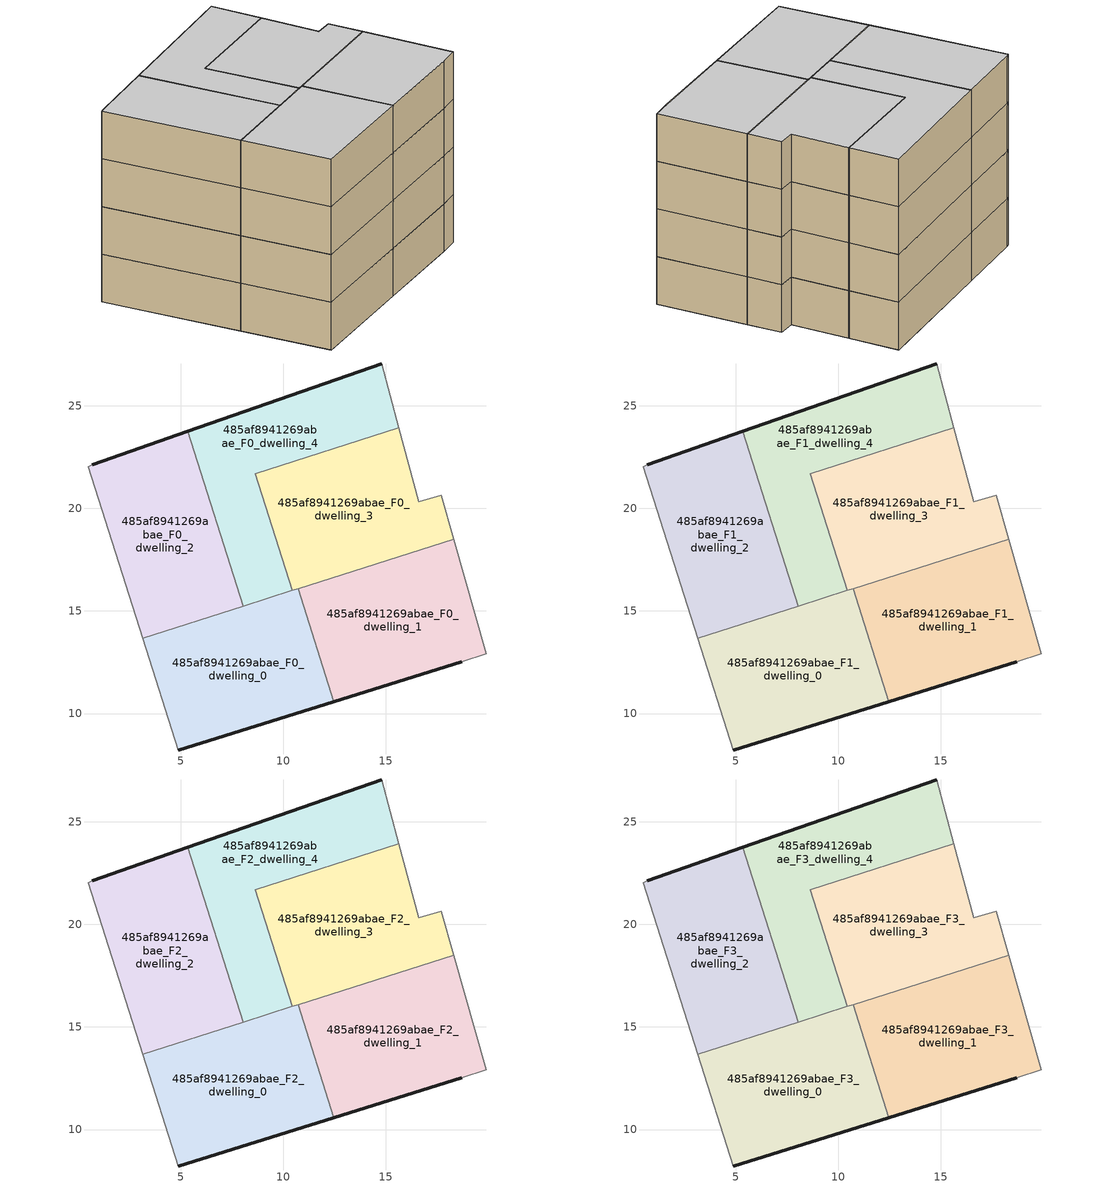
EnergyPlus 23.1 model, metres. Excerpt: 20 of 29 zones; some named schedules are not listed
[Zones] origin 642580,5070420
485af8941269abae_F0_dwelling_0
 floor ground (EU_floor_Construction): 12.47,10.58 10.72,16.08 3.15,13.67 4.89,8.22 z0
 wall outside (EU_wall_Construction): 12.47,10.58 4.89,8.22 z0:3
 wall adiabatic (EU_wall_Construction): 4.89,8.22 3.15,13.67 z0:3
 wall to 485af8941269abae_F0_dwelling_1 (EU_wall_Construction): 10.72,16.08 12.47,10.58 z0:3
 wall to 485af8941269abae_F0_dwelling_2 (EU_wall_Construction): 3.15,13.67 8.06,15.24 z0:3
 wall to 485af8941269abae_F0_dwelling_4 (EU_wall_Construction): 8.06,15.24 10.44,16 z0:3
 wall to 485af8941269abae_F0_dwelling_3 (EU_wall_Construction): 10.44,16 10.72,16.09 z0:3
485af8941269abae_F0_dwelling_1
 floor ground (EU_floor_Construction): 18.7,12.52 19.9,12.92 18.31,18.5 10.72,16.08 12.47,10.58 z0
 wall outside (EU_wall_Construction): 18.7,12.52 12.47,10.58 z0:3
 wall adiabatic (EU_wall_Construction): 18.31,18.5 19.9,12.92 18.7,12.52 z0:3
 wall to 485af8941269abae_F0_dwelling_3 (EU_wall_Construction): 10.72,16.08 18.31,18.5 z0:3
485af8941269abae_F0_dwelling_2
 floor ground (EU_floor_Construction): 8.06,15.24 5.35,23.75 0.69,22.13 0.49,22.03 3.15,13.67 z0
 wall outside (EU_wall_Construction): 0.69,22.13 5.35,23.75 z0:3
 wall adiabatic (EU_wall_Construction): 3.15,13.67 0.49,22.03 0.69,22.13 z0:3
 wall to 485af8941269abae_F0_dwelling_4 (EU_wall_Construction): 5.35,23.75 8.06,15.24 z0:3
485af8941269abae_F0_dwelling_3
 floor ground (EU_floor_Construction): 18.31,18.5 17.7,20.63 16.6,20.33 15.64,23.92 8.63,21.68 10.44,16 z0
 wall to 485af8941269abae_F0_dwelling_4 (EU_wall_Construction): 10.44,16 8.63,21.68 15.64,23.92 z0:3
 wall adiabatic (EU_wall_Construction): 15.64,23.92 16.6,20.33 17.7,20.63 18.31,18.5 z0:3
485af8941269abae_F0_dwelling_4
 floor ground (EU_floor_Construction): 10.44,16 8.63,21.68 15.64,23.92 14.8,27.03 5.35,23.75 8.06,15.24 z0
 wall outside (EU_wall_Construction): 5.35,23.75 14.8,27.03 z0:3
 wall adiabatic (EU_wall_Construction): 14.8,27.03 15.64,23.92 z0:3
485af8941269abae_F1_dwelling_0
 floor to 485af8941269abae_F0_dwelling_0 (EU_floor_Construction): 12.47,10.58 10.72,16.08 3.15,13.67 4.89,8.22 z3
 wall outside (EU_wall_Construction): 12.47,10.58 4.89,8.22 z3:6
 wall adiabatic (EU_wall_Construction): 4.89,8.22 3.15,13.67 z3:6
 wall to 485af8941269abae_F1_dwelling_1 (EU_wall_Construction): 10.72,16.08 12.47,10.58 z3:6
 wall to 485af8941269abae_F1_dwelling_2 (EU_wall_Construction): 3.15,13.67 8.06,15.24 z3:6
 wall to 485af8941269abae_F1_dwelling_4 (EU_wall_Construction): 8.06,15.24 10.44,16 z3:6
 wall to 485af8941269abae_F1_dwelling_3 (EU_wall_Construction): 10.44,16 10.72,16.09 z3:6
485af8941269abae_F1_dwelling_1
 floor to 485af8941269abae_F0_dwelling_1 (EU_floor_Construction): 18.7,12.52 19.9,12.92 18.31,18.5 10.72,16.08 12.47,10.58 z3
 wall outside (EU_wall_Construction): 18.7,12.52 12.47,10.58 z3:6
 wall adiabatic (EU_wall_Construction): 18.31,18.5 19.9,12.92 18.7,12.52 z3:6
 wall to 485af8941269abae_F1_dwelling_3 (EU_wall_Construction): 10.72,16.08 18.31,18.5 z3:6
485af8941269abae_F1_dwelling_2
 floor to 485af8941269abae_F0_dwelling_2 (EU_floor_Construction): 8.06,15.24 5.35,23.75 0.69,22.13 0.49,22.03 3.15,13.67 z3
 wall outside (EU_wall_Construction): 0.69,22.13 5.35,23.75 z3:6
 wall adiabatic (EU_wall_Construction): 3.15,13.67 0.49,22.03 0.69,22.13 z3:6
 wall to 485af8941269abae_F1_dwelling_4 (EU_wall_Construction): 5.35,23.75 8.06,15.24 z3:6
485af8941269abae_F1_dwelling_3
 floor to 485af8941269abae_F0_dwelling_3 (EU_floor_Construction): 18.31,18.5 17.7,20.63 16.6,20.33 15.64,23.92 8.63,21.68 10.44,16 z3
 wall to 485af8941269abae_F1_dwelling_4 (EU_wall_Construction): 10.44,16 8.63,21.68 15.64,23.92 z3:6
 wall adiabatic (EU_wall_Construction): 15.64,23.92 16.6,20.33 17.7,20.63 18.31,18.5 z3:6
485af8941269abae_F1_dwelling_4
 floor to 485af8941269abae_F0_dwelling_4 (EU_floor_Construction): 10.44,16 8.63,21.68 15.64,23.92 14.8,27.03 5.35,23.75 8.06,15.24 z3
 wall outside (EU_wall_Construction): 5.35,23.75 14.8,27.03 z3:6
 wall adiabatic (EU_wall_Construction): 14.8,27.03 15.64,23.92 z3:6
485af8941269abae_F2_dwelling_0
 floor to 485af8941269abae_F1_dwelling_0 (EU_floor_Construction): 12.47,10.58 10.72,16.08 3.15,13.67 4.89,8.22 z6
 wall outside (EU_wall_Construction): 12.47,10.58 4.89,8.22 z6:9
 wall adiabatic (EU_wall_Construction): 4.89,8.22 3.15,13.67 z6:9
 wall to 485af8941269abae_F2_dwelling_1 (EU_wall_Construction): 10.72,16.08 12.47,10.58 z6:9
 wall to 485af8941269abae_F2_dwelling_2 (EU_wall_Construction): 3.15,13.67 8.06,15.24 z6:9
 wall to 485af8941269abae_F2_dwelling_4 (EU_wall_Construction): 8.06,15.24 10.44,16 z6:9
 wall to 485af8941269abae_F2_dwelling_3 (EU_wall_Construction): 10.44,16 10.72,16.09 z6:9
485af8941269abae_F2_dwelling_1
 floor to 485af8941269abae_F1_dwelling_1 (EU_floor_Construction): 18.7,12.52 19.9,12.92 18.31,18.5 10.72,16.08 12.47,10.58 z6
 wall outside (EU_wall_Construction): 18.7,12.52 12.47,10.58 z6:9
 wall adiabatic (EU_wall_Construction): 18.31,18.5 19.9,12.92 18.7,12.52 z6:9
 wall to 485af8941269abae_F2_dwelling_3 (EU_wall_Construction): 10.72,16.08 18.31,18.5 z6:9
485af8941269abae_F2_dwelling_2
 floor to 485af8941269abae_F1_dwelling_2 (EU_floor_Construction): 8.06,15.24 5.35,23.75 0.69,22.13 0.49,22.03 3.15,13.67 z6
 wall outside (EU_wall_Construction): 0.69,22.13 5.35,23.75 z6:9
 wall adiabatic (EU_wall_Construction): 3.15,13.67 0.49,22.03 0.69,22.13 z6:9
 wall to 485af8941269abae_F2_dwelling_4 (EU_wall_Construction): 5.35,23.75 8.06,15.24 z6:9
485af8941269abae_F2_dwelling_3
 floor to 485af8941269abae_F1_dwelling_3 (EU_floor_Construction): 18.31,18.5 17.7,20.63 16.6,20.33 15.64,23.92 8.63,21.68 10.44,16 z6
 wall to 485af8941269abae_F2_dwelling_4 (EU_wall_Construction): 10.44,16 8.63,21.68 15.64,23.92 z6:9
 wall adiabatic (EU_wall_Construction): 15.64,23.92 16.6,20.33 17.7,20.63 18.31,18.5 z6:9
485af8941269abae_F2_dwelling_4
 floor to 485af8941269abae_F1_dwelling_4 (EU_floor_Construction): 10.44,16 8.63,21.68 15.64,23.92 14.8,27.03 5.35,23.75 8.06,15.24 z6
 wall outside (EU_wall_Construction): 5.35,23.75 14.8,27.03 z6:9
 wall adiabatic (EU_wall_Construction): 14.8,27.03 15.64,23.92 z6:9
485af8941269abae_F3_dwelling_0
 floor to 485af8941269abae_F2_dwelling_0 (EU_floor_Construction): 12.47,10.58 10.72,16.08 3.15,13.67 4.89,8.22 z9
 wall outside (EU_wall_Construction): 12.47,10.58 4.89,8.22 z9:12
 wall adiabatic (EU_wall_Construction): 4.89,8.22 3.15,13.67 z9:12
 wall to 485af8941269abae_F3_dwelling_1 (EU_wall_Construction): 10.72,16.08 12.47,10.58 z9:12
 wall to 485af8941269abae_F3_dwelling_2 (EU_wall_Construction): 3.15,13.67 8.06,15.24 z9:12
 wall to 485af8941269abae_F3_dwelling_4 (EU_wall_Construction): 8.06,15.24 10.44,16 z9:12
 wall to 485af8941269abae_F3_dwelling_3 (EU_wall_Construction): 10.44,16 10.72,16.09 z9:12
 ceiling to 485af8941269abae_F4_dwelling_0 (EU_floor_Construction): 10.72,16.08 12.47,10.58 4.89,8.22 3.15,13.67 z12
485af8941269abae_F3_dwelling_1
 floor to 485af8941269abae_F2_dwelling_1 (EU_floor_Construction): 18.7,12.52 19.9,12.92 18.31,18.5 10.72,16.08 12.47,10.58 z9
 wall outside (EU_wall_Construction): 18.7,12.52 12.47,10.58 z9:12
 wall adiabatic (EU_wall_Construction): 18.31,18.5 19.9,12.92 18.7,12.52 z9:12
 wall to 485af8941269abae_F3_dwelling_3 (EU_wall_Construction): 10.72,16.08 18.31,18.5 z9:12
 ceiling to 485af8941269abae_F4_dwelling_1 (EU_floor_Construction): 18.31,18.5 19.9,12.92 18.7,12.52 12.47,10.58 10.72,16.08 z12
485af8941269abae_F3_dwelling_2
 floor to 485af8941269abae_F2_dwelling_2 (EU_floor_Construction): 8.06,15.24 5.35,23.75 0.69,22.13 0.49,22.03 3.15,13.67 z9
 wall outside (EU_wall_Construction): 0.69,22.13 5.35,23.75 z9:12
 wall adiabatic (EU_wall_Construction): 3.15,13.67 0.49,22.03 0.69,22.13 z9:12
 wall to 485af8941269abae_F3_dwelling_4 (EU_wall_Construction): 5.35,23.75 8.06,15.24 z9:12
 ceiling to 485af8941269abae_F4_dwelling_2 (EU_floor_Construction): 5.35,23.75 8.06,15.24 3.15,13.67 0.49,22.03 0.69,22.13 z12
485af8941269abae_F3_dwelling_3
 floor to 485af8941269abae_F2_dwelling_3 (EU_floor_Construction): 18.31,18.5 17.7,20.63 16.6,20.33 15.64,23.92 8.63,21.68 10.44,16 z9
 wall to 485af8941269abae_F3_dwelling_4 (EU_wall_Construction): 10.44,16 8.63,21.68 15.64,23.92 z9:12
 wall adiabatic (EU_wall_Construction): 15.64,23.92 16.6,20.33 17.7,20.63 18.31,18.5 z9:12
 ceiling to 485af8941269abae_F4_dwelling_3 (EU_floor_Construction): 15.64,23.92 16.6,20.33 17.7,20.63 18.31,18.5 10.44,16 8.63,21.68 z12
485af8941269abae_F3_dwelling_4
 floor to 485af8941269abae_F2_dwelling_4 (EU_floor_Construction): 10.44,16 8.63,21.68 15.64,23.92 14.8,27.03 5.35,23.75 8.06,15.24 z9
 wall outside (EU_wall_Construction): 5.35,23.75 14.8,27.03 z9:12
 wall adiabatic (EU_wall_Construction): 14.8,27.03 15.64,23.92 z9:12
 ceiling to 485af8941269abae_F4_dwelling_4 (EU_floor_Construction): 14.8,27.03 15.64,23.92 8.63,21.68 10.44,16 8.06,15.24 5.35,23.75 z12
[Building]
EU S2 Campaign: North Axis=0; Terrain=City; Solar Distribution=FullExterior
[Site:Location]
Lyon-Bron: Latitude=45.75; Longitude=5; Time Zone=1; Elevation=198
[SizingPeriod:WeatherFileDays]
AnnualSizingPeriod: Begin Month=1; Begin Day of Month=1; End Month=12; End Day of Month=31; Day of Week for Start Day=Monday; Use Weather File Daylight Saving Period=No; Use Weather File Rain and Snow Indicators=No
[MATERIAL]
EU_InternalMass_Material: Roughness=MediumRough; Thickness=0.1; Conductivity=1; Density=1800; Specific Heat=900; Thermal Absorptance=0.9; Solar Absorptance=0.7; Visible Absorptance=0.7
[MATERIAL:NOMASS] Roughness=MediumRough; Thermal Absorptance=0.9; Solar Absorptance=0.7; Visible Absorptance=0.7
Name | Thermal Resistance
EU_wall_NoMass | 0.776494
EU_floor_NoMass | 0.421597
[CONSTRUCTION]
EU_wall_Construction: EU_wall_NoMass
EU_floor_Construction: EU_floor_NoMass
EU_InternalMass_Construction: EU_InternalMass_Material
[ZONE] Type=1; Multiplier=1; Ceiling Height=autocalculate; Floor Area=autocalculate; Part of Total Floor Area=Yes
Name | Volume
485af8941269abae_F0_dwelling_0; 485af8941269abae_F1_dwelling_0; 485af8941269abae_F2_dwelling_0; 485af8941269abae_F3_dwelling_0 | 136.981
485af8941269abae_F0_dwelling_1; 485af8941269abae_F1_dwelling_1; 485af8941269abae_F2_dwelling_1; 485af8941269abae_F3_dwelling_1 | 136.983
485af8941269abae_F0_dwelling_2; 485af8941269abae_F1_dwelling_2; 485af8941269abae_F2_dwelling_2; 485af8941269abae_F3_dwelling_2 | 136.991
485af8941269abae_F0_dwelling_3; 485af8941269abae_F1_dwelling_3; 485af8941269abae_F2_dwelling_3; 485af8941269abae_F3_dwelling_3 | 136.98
485af8941269abae_F0_dwelling_4; 485af8941269abae_F1_dwelling_4; 485af8941269abae_F2_dwelling_4; 485af8941269abae_F3_dwelling_4 | 136.958
[INTERNALMASS] Construction=EU_InternalMass_Construction
Name | Zone or ZoneList | Surface Area
485af8941269abae_F0_dwelling_0_EU_InternalMass | 485af8941269abae_F0_dwelling_0 | 45.6596
485af8941269abae_F0_dwelling_1_EU_InternalMass | 485af8941269abae_F0_dwelling_1 | 45.6626
485af8941269abae_F0_dwelling_2_EU_InternalMass | 485af8941269abae_F0_dwelling_2 | 45.6628
485af8941269abae_F0_dwelling_3_EU_InternalMass | 485af8941269abae_F0_dwelling_3 | 45.6608
485af8941269abae_F0_dwelling_4_EU_InternalMass | 485af8941269abae_F0_dwelling_4 | 45.6531
485af8941269abae_F1_dwelling_0_EU_InternalMass | 485af8941269abae_F1_dwelling_0 | 45.6596
485af8941269abae_F1_dwelling_1_EU_InternalMass | 485af8941269abae_F1_dwelling_1 | 45.6626
485af8941269abae_F1_dwelling_2_EU_InternalMass | 485af8941269abae_F1_dwelling_2 | 45.6628
485af8941269abae_F1_dwelling_3_EU_InternalMass | 485af8941269abae_F1_dwelling_3 | 45.6608
485af8941269abae_F1_dwelling_4_EU_InternalMass | 485af8941269abae_F1_dwelling_4 | 45.6531
485af8941269abae_F2_dwelling_0_EU_InternalMass | 485af8941269abae_F2_dwelling_0 | 45.6596
485af8941269abae_F2_dwelling_1_EU_InternalMass | 485af8941269abae_F2_dwelling_1 | 45.6626
485af8941269abae_F2_dwelling_2_EU_InternalMass | 485af8941269abae_F2_dwelling_2 | 45.6628
485af8941269abae_F2_dwelling_3_EU_InternalMass | 485af8941269abae_F2_dwelling_3 | 45.6608
485af8941269abae_F2_dwelling_4_EU_InternalMass | 485af8941269abae_F2_dwelling_4 | 45.6531
485af8941269abae_F3_dwelling_0_EU_InternalMass | 485af8941269abae_F3_dwelling_0 | 45.6596
485af8941269abae_F3_dwelling_1_EU_InternalMass | 485af8941269abae_F3_dwelling_1 | 45.6626
485af8941269abae_F3_dwelling_2_EU_InternalMass | 485af8941269abae_F3_dwelling_2 | 45.6628
485af8941269abae_F3_dwelling_3_EU_InternalMass | 485af8941269abae_F3_dwelling_3 | 45.6608
485af8941269abae_F3_dwelling_4_EU_InternalMass | 485af8941269abae_F3_dwelling_4 | 45.6531
[OTHEREQUIPMENT] Fuel Type=Electricity; Design Level Calculation Method=Watts/Area; Power per Zone Floor Area=1; Fraction Latent=0; Fraction Radiant=0; Fraction Lost=0; Carbon Dioxide Generation Rate=0; EndUse Subcategory=EU_Step8_InternalGains
Name | Zone or ZoneList or Space or SpaceList | Schedule
EU_Step8_InternalGain_485af8941269abae_F0_dwelling_0_f000 | 485af8941269abae_F0_dwelling_0 | EU_Step8_GainSchedule_485af8941269abae_F0_dwelling_0_f000
EU_Step8_InternalGain_485af8941269abae_F0_dwelling_1_f000 | 485af8941269abae_F0_dwelling_1 | EU_Step8_GainSchedule_485af8941269abae_F0_dwelling_1_f000
EU_Step8_InternalGain_485af8941269abae_F0_dwelling_2_f000 | 485af8941269abae_F0_dwelling_2 | EU_Step8_GainSchedule_485af8941269abae_F0_dwelling_2_f000
EU_Step8_InternalGain_485af8941269abae_F0_dwelling_3_f000 | 485af8941269abae_F0_dwelling_3 | EU_Step8_GainSchedule_485af8941269abae_F0_dwelling_3_f000
EU_Step8_InternalGain_485af8941269abae_F0_dwelling_4_f000 | 485af8941269abae_F0_dwelling_4 | EU_Step8_GainSchedule_485af8941269abae_F0_dwelling_4_f000
EU_Step8_InternalGain_485af8941269abae_F1_dwelling_0_f000 | 485af8941269abae_F1_dwelling_0 | EU_Step8_GainSchedule_485af8941269abae_F1_dwelling_0_f000
EU_Step8_InternalGain_485af8941269abae_F1_dwelling_1_f000 | 485af8941269abae_F1_dwelling_1 | EU_Step8_GainSchedule_485af8941269abae_F1_dwelling_1_f000
EU_Step8_InternalGain_485af8941269abae_F1_dwelling_2_f000 | 485af8941269abae_F1_dwelling_2 | EU_Step8_GainSchedule_485af8941269abae_F1_dwelling_2_f000
EU_Step8_InternalGain_485af8941269abae_F1_dwelling_3_f000 | 485af8941269abae_F1_dwelling_3 | EU_Step8_GainSchedule_485af8941269abae_F1_dwelling_3_f000
EU_Step8_InternalGain_485af8941269abae_F1_dwelling_4_f000 | 485af8941269abae_F1_dwelling_4 | EU_Step8_GainSchedule_485af8941269abae_F1_dwelling_4_f000
EU_Step8_InternalGain_485af8941269abae_F2_dwelling_0_f000 | 485af8941269abae_F2_dwelling_0 | EU_Step8_GainSchedule_485af8941269abae_F2_dwelling_0_f000
EU_Step8_InternalGain_485af8941269abae_F2_dwelling_1_f000 | 485af8941269abae_F2_dwelling_1 | EU_Step8_GainSchedule_485af8941269abae_F2_dwelling_1_f000
EU_Step8_InternalGain_485af8941269abae_F2_dwelling_2_f000 | 485af8941269abae_F2_dwelling_2 | EU_Step8_GainSchedule_485af8941269abae_F2_dwelling_2_f000
EU_Step8_InternalGain_485af8941269abae_F2_dwelling_3_f000 | 485af8941269abae_F2_dwelling_3 | EU_Step8_GainSchedule_485af8941269abae_F2_dwelling_3_f000
EU_Step8_InternalGain_485af8941269abae_F2_dwelling_4_f000 | 485af8941269abae_F2_dwelling_4 | EU_Step8_GainSchedule_485af8941269abae_F2_dwelling_4_f000
EU_Step8_InternalGain_485af8941269abae_F3_dwelling_0_f000 | 485af8941269abae_F3_dwelling_0 | EU_Step8_GainSchedule_485af8941269abae_F3_dwelling_0_f000
EU_Step8_InternalGain_485af8941269abae_F3_dwelling_1_f000 | 485af8941269abae_F3_dwelling_1 | EU_Step8_GainSchedule_485af8941269abae_F3_dwelling_1_f000
EU_Step8_InternalGain_485af8941269abae_F3_dwelling_2_f000 | 485af8941269abae_F3_dwelling_2 | EU_Step8_GainSchedule_485af8941269abae_F3_dwelling_2_f000
EU_Step8_InternalGain_485af8941269abae_F3_dwelling_3_f000 | 485af8941269abae_F3_dwelling_3 | EU_Step8_GainSchedule_485af8941269abae_F3_dwelling_3_f000
EU_Step8_InternalGain_485af8941269abae_F3_dwelling_4_f000 | 485af8941269abae_F3_dwelling_4 | EU_Step8_GainSchedule_485af8941269abae_F3_dwelling_4_f000
[ZONEVENTILATION:DESIGNFLOWRATE] Schedule=EU_AlwaysOn; Design Flow Rate Calculation Method=AirChanges/Hour; Air Changes per Hour=0.693814; Ventilation Type=Natural; Fan Pressure Rise=0; Fan Total Efficiency=1; Constant Term Coefficient=1; Temperature Term Coefficient=0; Velocity Term Coefficient=0; Velocity Squared Term Coefficient=0; Minimum Indoor Temperature=-100; Maximum Indoor Temperature=100; Delta Temperature=-100; Minimum Outdoor Temperature=-100; Maximum Outdoor Temperature=100; Maximum Wind Speed=40
Name | Zone or ZoneList or Space or SpaceList
EU_ConstantAir_485af8941269abae_F0_dwelling_0 | 485af8941269abae_F0_dwelling_0
EU_ConstantAir_485af8941269abae_F0_dwelling_1 | 485af8941269abae_F0_dwelling_1
EU_ConstantAir_485af8941269abae_F0_dwelling_2 | 485af8941269abae_F0_dwelling_2
EU_ConstantAir_485af8941269abae_F0_dwelling_3 | 485af8941269abae_F0_dwelling_3
EU_ConstantAir_485af8941269abae_F0_dwelling_4 | 485af8941269abae_F0_dwelling_4
EU_ConstantAir_485af8941269abae_F1_dwelling_0 | 485af8941269abae_F1_dwelling_0
EU_ConstantAir_485af8941269abae_F1_dwelling_1 | 485af8941269abae_F1_dwelling_1
EU_ConstantAir_485af8941269abae_F1_dwelling_2 | 485af8941269abae_F1_dwelling_2
EU_ConstantAir_485af8941269abae_F1_dwelling_3 | 485af8941269abae_F1_dwelling_3
EU_ConstantAir_485af8941269abae_F1_dwelling_4 | 485af8941269abae_F1_dwelling_4
EU_ConstantAir_485af8941269abae_F2_dwelling_0 | 485af8941269abae_F2_dwelling_0
EU_ConstantAir_485af8941269abae_F2_dwelling_1 | 485af8941269abae_F2_dwelling_1
EU_ConstantAir_485af8941269abae_F2_dwelling_2 | 485af8941269abae_F2_dwelling_2
EU_ConstantAir_485af8941269abae_F2_dwelling_3 | 485af8941269abae_F2_dwelling_3
EU_ConstantAir_485af8941269abae_F2_dwelling_4 | 485af8941269abae_F2_dwelling_4
EU_ConstantAir_485af8941269abae_F3_dwelling_0 | 485af8941269abae_F3_dwelling_0
EU_ConstantAir_485af8941269abae_F3_dwelling_1 | 485af8941269abae_F3_dwelling_1
EU_ConstantAir_485af8941269abae_F3_dwelling_2 | 485af8941269abae_F3_dwelling_2
EU_ConstantAir_485af8941269abae_F3_dwelling_3 | 485af8941269abae_F3_dwelling_3
EU_ConstantAir_485af8941269abae_F3_dwelling_4 | 485af8941269abae_F3_dwelling_4
[HVACTEMPLATE:THERMOSTAT] Constant Heating Setpoint=20; Constant Cooling Setpoint=50
EU_HeatOnly_485af8941269abae_F0_dwelling_0; EU_HeatOnly_485af8941269abae_F0_dwelling_1; EU_HeatOnly_485af8941269abae_F0_dwelling_2; EU_HeatOnly_485af8941269abae_F0_dwelling_3; EU_HeatOnly_485af8941269abae_F0_dwelling_4; EU_HeatOnly_485af8941269abae_F1_dwelling_0; EU_HeatOnly_485af8941269abae_F1_dwelling_1; EU_HeatOnly_485af8941269abae_F1_dwelling_2; EU_HeatOnly_485af8941269abae_F1_dwelling_3; EU_HeatOnly_485af8941269abae_F1_dwelling_4; EU_HeatOnly_485af8941269abae_F2_dwelling_0; EU_HeatOnly_485af8941269abae_F2_dwelling_1; EU_HeatOnly_485af8941269abae_F2_dwelling_2; EU_HeatOnly_485af8941269abae_F2_dwelling_3; EU_HeatOnly_485af8941269abae_F2_dwelling_4; EU_HeatOnly_485af8941269abae_F3_dwelling_0; EU_HeatOnly_485af8941269abae_F3_dwelling_1; EU_HeatOnly_485af8941269abae_F3_dwelling_2
